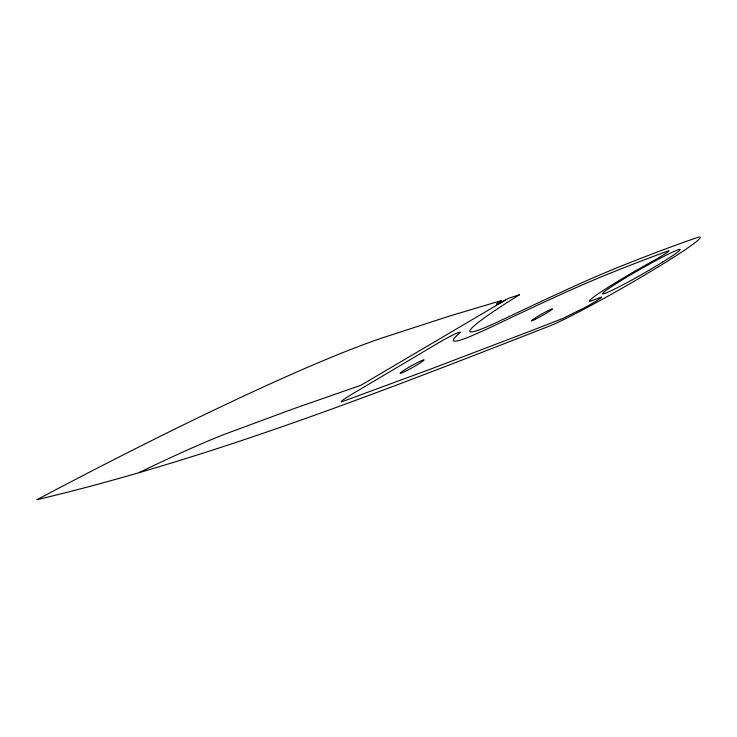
<?xml version="1.0" encoding="UTF-8"?>
<svg xmlns="http://www.w3.org/2000/svg" width="737" height="737" viewBox="0 0 737 737"><rect width="100%" height="100%" fill="white"/><g stroke="black" fill="none" stroke-linecap="round" stroke-linejoin="round"><path stroke-width="1.11" d="M504.983 300.364L505.84 299.839M504.283 300.76L361.084 385.184L293.114 408.906L223.237 434.775A271.944 22.064 -28.4 0 0 151.794 466.475L139.201 472.537M460.035 332.544L454.941 337.454A126.801 9.498 -29.7 0 0 469.727 336.671L482.597 331.051A340.485 26.983 -30 0 0 500.054 322.861L507.12 319.499A745.254 41.023 -28.7 0 1 571.193 289.798L586.081 283.266A613.599 35.422 -28.8 0 1 611.48 272.69A2457.517 95.128 -27.8 0 1 664.396 252.312L668.468 250.838A15.431 0.949 -29.8 0 1 653.212 260.935L651.001 262.123A59.697 3.538 -29.7 0 0 589.738 301.369L599.199 297.941A14.537 0.848 -29.6 0 1 598.766 299.369A14.537 0.848 -29.6 0 1 583.842 308.103L562.534 318.568L532.722 330.194L430.224 369.246L341.655 401.84A18.83 1.428 -29.2 0 1 349.789 395.502L440.394 341.728A19.07 1.465 -29.4 0 1 460.035 332.544M662.812 261.985L653.894 267.402A44.671 2.644 -29.7 0 1 604.939 293.427L602.654 293.952A44.671 2.644 -29.7 0 1 631.25 274.459A44.671 2.644 -29.7 0 1 676.64 250.34A44.671 2.644 -29.7 0 1 662.812 261.985M658.583 266.711L639.799 277.96A92.604 5.518 -29.7 0 1 551.672 325.22C382.816 390.978 213.564 457.815 36.85 499.741A471.689 38.803 -28.4 0 1 384.226 337.26L449.496 316.081L501.501 300.549A9.931 0.792 -29.6 0 0 496.443 304.363A9.931 0.792 -29.6 0 0 504.034 300.862L508.438 298.31L519.521 294.745A108.017 8.089 -29.7 0 0 490.925 325.026A319.775 25.307 -30 0 0 513.901 314.284L517.761 312.46A761.321 42.009 -28.7 0 1 588.697 279.747A629.223 36.399 -28.8 0 1 624.221 264.878A2499.545 96.925 -27.8 0 1 698.206 237.259A92.604 5.518 -29.7 0 1 658.583 266.711M405.396 371.301A13.745 1.013 -29.3 0 0 424.042 360.015A13.745 1.013 -29.3 0 0 406.778 368.528A13.745 1.013 -29.3 0 0 405.396 371.301M535.467 319.241A12.114 0.783 -29.6 0 0 552.372 309.107A12.114 0.783 -29.6 0 0 537.946 316.293A12.114 0.783 -29.6 0 0 535.467 319.241"/></g></svg>
